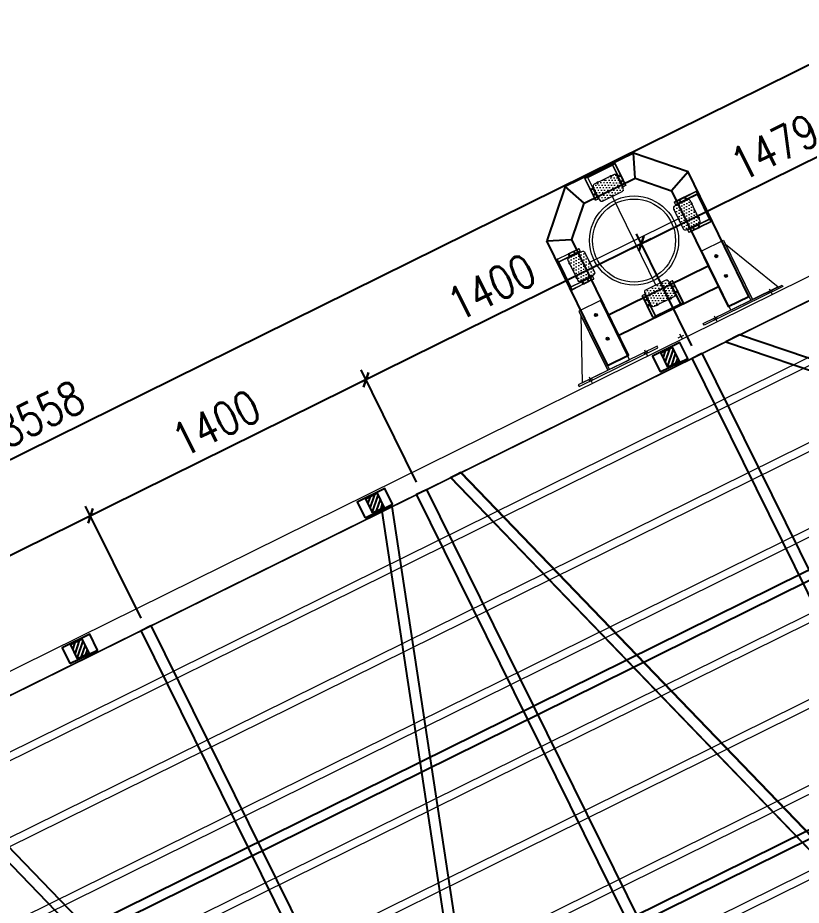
# Model space of a CAD drawing. Extents: x 8238 to 123366, y -35216 to 128109.
# Drawn here: x 31677 to 35247, y 95261 to 99304 of the extents above; entities that cross this region are included whole.
import ezdxf

# ---------------------------------------------------------------- set-up
doc = ezdxf.new("R2010")
doc.units = 0
doc.header["$LTSCALE"] = 1000
doc.header["$MEASUREMENT"] = 0
for name, pattern in [('CENTER', [2, 1.25, -0.25, 0.25, -0.25]), ('DASHED', [0.75, 0.5, -0.25]), ('HIDDEN', [0.375, 0.25, -0.125])]:
    doc.linetypes.add(name, pattern=pattern)
for name, color, linetype in [('主框型材', 4, 'Continuous'), ('卡槽', 242, 'Continuous'), ('标注', 9, 'Continuous'), ('栏杆基座', 214, 'Continuous'), ('栏杆柱', 6, 'Continuous'), ('铝横梁', 220, 'Continuous')]:
    doc.layers.add(name, color=color, linetype=linetype)
for name, color, linetype, lineweight in [('导框型材', 2, 'Continuous', 18), ('虚线', 8, 'Continuous', 0), ('轮子座', 7, 'Continuous', 9), ('铝主梁', 3, 'Continuous', 9), ('铝龙骨', 7, 'Continuous', 9)]:
    doc.layers.add(name, color=color, linetype=linetype, lineweight=lineweight)
doc.styles.add('HZTXT', font='txtw.shx', dxfattribs={"width": 0.8, "bigfont": 'hztxtw.shx'})
doc.dimstyles.new('DIM-50', dxfattribs={"dimscale": 50, "dimtxt": 3, "dimasz": 1, "dimexe": 1, "dimexo": 1, "dimgap": 1, "dimtad": 1, "dimdec": 1, "dimdsep": 46, "dimtxsty": 'HZTXT', "dimblk": 'OBLIQUE', "dimblk1": 'ARCHTICK', "dimblk2": 'OBLIQUE', "dimcen": 0, "dimdle": 1, "dimclrd": 9, "dimclre": 9, "dimclrt": 2, "dimadec": 1, "dimazin": 0, "dimtfac": 1, "dimtdec": 1, "dimtix": 1, "dimtmove": 2, "dimatfit": 3, "dimldrblk": 'OBLIQUE', "dimfxl": 15, "dimtolj": 1, "dimtzin": 0, "dimarcsym": 1})
pattern_1 = [(0, (1212.185, -561.11), (6.35, 12.7), [0, -12.7])]

# ---------------------------------------------------------------- blocks, each defined once
blk = doc.blocks.new('_Oblique')
at = {"color": 0, "linetype": 'ByBlock', "lineweight": -2}
blk.add_line((-0.5, -0.5), (0.5, 0.5), dxfattribs=at)
blk = doc.blocks.new('*D79')
at = {"layer": 'Defpoints', "color": 0, "transparency": 16777216}
for p in [(43373.8, 72318), (43373.8, 71748.1), (44773.8, 71748.1)]:
    blk.add_point(p, dxfattribs=at)
at = {"layer": '标注', "color": 9, "lineweight": -2, "transparency": 16777216}
for p, q in [((43373.8, 71798.1), (43373.8, 72368)), ((44773.8, 71798.1), (44773.8, 72368)), ((44823.8, 72318), (43323.8, 72318))]:
    blk.add_line(p, q, dxfattribs=at)
at = {"layer": '标注', "color": 9, "lineweight": -2, "transparency": 16777216, "xscale": 50, "yscale": 50, "zscale": 50, "rotation": 180}
blk.add_blockref('_Oblique', (43373.8, 72318), dxfattribs=at)
at = {"layer": '标注', "color": 9, "lineweight": -2, "transparency": 16777216, "xscale": 50, "yscale": 50, "zscale": 50}
blk.add_blockref('_Oblique', (44773.8, 72318), dxfattribs=at)
at = {"layer": '标注', "color": 2, "transparency": 16777216, "insert": (44073.8, 72443), "char_height": 150, "attachment_point": 5, "style": 'HZTXT'}
blk.add_mtext('\\A1;1400', dxfattribs=at)
blk = doc.blocks.new('_ArchTick')
at = {"color": 0, "linetype": 'ByBlock', "const_width": 0.4}
blk.add_lwpolyline([(-0.5, -0.5), (0.5, 0.5)], dxfattribs=at)
blk = doc.blocks.new('*D80')
at = {"layer": 'Defpoints', "color": 0, "transparency": 16777216}
for p in [(41973.8, 72318), (41973.8, 71748.1), (43373.8, 71748.1)]:
    blk.add_point(p, dxfattribs=at)
at = {"layer": '标注', "color": 9, "lineweight": -2, "transparency": 16777216}
for p, q in [((41973.8, 71798.1), (41973.8, 72368)), ((43373.8, 71798.1), (43373.8, 72368)), ((43423.8, 72318), (41923.8, 72318))]:
    blk.add_line(p, q, dxfattribs=at)
at = {"layer": '标注', "color": 9, "lineweight": -2, "transparency": 16777216, "xscale": 50, "yscale": 50, "zscale": 50, "rotation": 180}
blk.add_blockref('_Oblique', (41973.8, 72318), dxfattribs=at)
at = {"layer": '标注', "color": 9, "lineweight": -2, "transparency": 16777216, "xscale": 50, "yscale": 50, "zscale": 50}
blk.add_blockref('_Oblique', (43373.8, 72318), dxfattribs=at)
at = {"layer": '标注', "color": 2, "transparency": 16777216, "insert": (42673.8, 72443), "char_height": 150, "attachment_point": 5, "style": 'HZTXT'}
blk.add_mtext('\\A1;1400', dxfattribs=at)
blk = doc.blocks.new('*D81')
at = {"layer": 'Defpoints', "color": 0, "transparency": 16777216}
for p in [(40573.8, 72318), (40573.8, 71748.1), (41973.8, 71748.1)]:
    blk.add_point(p, dxfattribs=at)
at = {"layer": '标注', "color": 9, "lineweight": -2, "transparency": 16777216}
for p, q in [((40573.8, 71798.1), (40573.8, 72368)), ((41973.8, 71798.1), (41973.8, 72368)), ((42023.8, 72318), (40523.8, 72318))]:
    blk.add_line(p, q, dxfattribs=at)
at = {"layer": '标注', "color": 9, "lineweight": -2, "transparency": 16777216, "xscale": 50, "yscale": 50, "zscale": 50, "rotation": 180}
blk.add_blockref('_Oblique', (40573.8, 72318), dxfattribs=at)
at = {"layer": '标注', "color": 9, "lineweight": -2, "transparency": 16777216, "xscale": 50, "yscale": 50, "zscale": 50}
blk.add_blockref('_Oblique', (41973.8, 72318), dxfattribs=at)
at = {"layer": '标注', "color": 2, "transparency": 16777216, "insert": (41273.8, 72443), "char_height": 150, "attachment_point": 5, "style": 'HZTXT'}
blk.add_mtext('\\A1;1400', dxfattribs=at)
blk = doc.blocks.new('*D82')
at = {"layer": 'Defpoints', "color": 0, "transparency": 16777216}
for p in [(46252.8, 72318), (46252.8, 71846.1), (44773.8, 71748.1)]:
    blk.add_point(p, dxfattribs=at)
at = {"layer": '标注', "color": 9, "lineweight": -2, "transparency": 16777216}
for p, q in [((44773.8, 71798.1), (44773.8, 72368)), ((46252.8, 71896.1), (46252.8, 72368)), ((44723.8, 72318), (46302.8, 72318))]:
    blk.add_line(p, q, dxfattribs=at)
at = {"layer": '标注', "color": 9, "lineweight": -2, "transparency": 16777216, "xscale": 50, "yscale": 50, "zscale": 50, "rotation": 180}
blk.add_blockref('_Oblique', (44773.8, 72318), dxfattribs=at)
at = {"layer": '标注', "color": 9, "lineweight": -2, "transparency": 16777216, "xscale": 50, "yscale": 50, "zscale": 50}
blk.add_blockref('_Oblique', (46252.8, 72318), dxfattribs=at)
at = {"layer": '标注', "color": 2, "transparency": 16777216, "insert": (45513.3, 72443), "char_height": 150, "attachment_point": 5, "style": 'HZTXT'}
blk.add_mtext('\\A1;1479', dxfattribs=at)
blk = doc.blocks.new('*D83')
at = {"layer": 'Defpoints', "color": 0, "transparency": 16777216}
for p in [(40173.6, 68346.1), (46011.6, 68346.1), (46011.6, 67685.2)]:
    blk.add_point(p, dxfattribs=at)
at = {"layer": '标注', "color": 9, "lineweight": -2, "transparency": 16777216}
for p, q in [((40173.6, 68296.1), (40173.6, 67635.2)), ((46011.6, 68296.1), (46011.6, 67635.2)), ((40123.6, 67685.2), (46061.6, 67685.2))]:
    blk.add_line(p, q, dxfattribs=at)
at = {"layer": '标注', "color": 9, "lineweight": -2, "transparency": 16777216, "xscale": 50, "yscale": 50, "zscale": 50, "rotation": 180}
blk.add_blockref('_Oblique', (40173.6, 67685.2), dxfattribs=at)
at = {"layer": '标注', "color": 9, "lineweight": -2, "transparency": 16777216, "xscale": 50, "yscale": 50, "zscale": 50}
blk.add_blockref('_Oblique', (46011.6, 67685.2), dxfattribs=at)
at = {"layer": '标注', "color": 2, "transparency": 16777216, "insert": (43092.6, 67810.2), "char_height": 150, "attachment_point": 5, "style": 'HZTXT'}
blk.add_mtext('\\A1;5838', dxfattribs=at)
blk = doc.blocks.new('*D91')
at = {"layer": 'Defpoints', "color": 0, "transparency": 16777216}
for p in [(46252.7, 72710.7), (37694.7, 71846.1), (46252.7, 71846.1)]:
    blk.add_point(p, dxfattribs=at)
at = {"layer": '标注', "color": 9, "lineweight": -2, "transparency": 16777216}
for p, q in [((37694.7, 71896.1), (37694.7, 72760.7)), ((46252.7, 71896.1), (46252.7, 72760.7)), ((37644.7, 72710.7), (46302.7, 72710.7))]:
    blk.add_line(p, q, dxfattribs=at)
at = {"layer": '标注', "color": 9, "lineweight": -2, "transparency": 16777216, "xscale": 50, "yscale": 50, "zscale": 50, "rotation": 180}
blk.add_blockref('_Oblique', (37694.7, 72710.7), dxfattribs=at)
at = {"layer": '标注', "color": 9, "lineweight": -2, "transparency": 16777216, "xscale": 50, "yscale": 50, "zscale": 50}
blk.add_blockref('_Oblique', (46252.7, 72710.7), dxfattribs=at)
at = {"layer": '标注', "color": 2, "transparency": 16777216, "insert": (41973.7, 72835.7), "char_height": 150, "attachment_point": 5, "style": 'HZTXT'}
blk.add_mtext('\\A1;8558', dxfattribs=at)
blk = doc.blocks.new('*U906')
h = blk.add_hatch()
h.set_pattern_fill('DOTS', color=256, scale=8)
h.set_pattern_definition(pattern_1)
h.paths.add_polyline_path([(64, 50, 0.4142135624), (54, 60), (-11, 60, 0.4142135624), (-21, 50), (-21, -50, 0.4142135624), (-11, -60), (54, -60, 0.4142135624), (64, -50)])
at = {"layer": '导框型材', "color": 0, "linetype": 'Continuous'}
for p, q in [((-64, 63.508929), (-64, 75.5)), ((-64, 75.5), (-63.389317, 75.5)), ((-64, -63.50893), (-64, 63.508929)), ((-7.891644, 75.5), (-63.389317, 75.5)), ((-63.389317, 75.5), (-63.389317, 64.5)), ((-63.389317, 64.5), (-7.891644, 64.5)), ((-62, 77.5), (-6.502327, 77.5)), ((-62, 62.5), (-62, -62.5)), ((-6.502327, 62.5), (-62, 62.5)), ((-2.965328, 75.5), (-7.891644, 75.5)), ((-7.891644, 75.5), (-7.891644, 64.5)), ((-7.891644, 64.5), (-2.965328, 64.5)), ((-6.502327, 77.5), (-1.08338, 77.5)), ((-1.08338, 62.5), (-6.502327, 62.5)), ((47.5, 75.5), (-2.965328, 75.5)), ((-2.965328, 64.5), (-2.965328, 75.5)), ((47.5, 64.5), (-2.965328, 64.5)), ((-1.08338, 77.5), (45.5, 77.5)), ((45.5, 62.5), (-1.08338, 62.5)), ((31, 62.498484), (31, 60)), ((47.5, 64.5), (47.5, 75.5)), ((-64, -63.78066), (-64, -63.500287)), ((-64, -75.5), (-64, -63.78066)), ((-64, -75.5), (-63.389317, -75.5)), ((-63.389317, -64.5), (-63.389317, -75.5)), ((-7.891644, -64.5), (-63.389317, -64.5)), ((-63.389317, -75.5), (-7.891644, -75.5)), ((-62, -62.5), (-6.502327, -62.5)), ((-6.502327, -77.5), (-62, -77.5)), ((-2.965328, -64.5), (-7.891644, -64.5)), ((-7.891644, -75.5), (-7.891644, -64.5)), ((-7.891644, -75.5), (-2.965328, -75.5)), ((-6.502327, -62.5), (-1.08338, -62.5)), ((-1.08338, -77.5), (-6.502327, -77.5)), ((47.5, -64.5), (-2.965328, -64.5)), ((-2.965328, -64.5), (-2.965328, -75.5)), ((47.5, -75.5), (-2.965328, -75.5)), ((-1.08338, -62.5), (45.5, -62.5)), ((45.5, -77.5), (-1.08338, -77.5)), ((31, -60), (31, -62.498484)), ((47.5, -75.5), (47.5, -64.5))]:
    blk.add_line(p, q, dxfattribs=at)
at = {"layer": '导框型材', "color": 1, "linetype": 'CENTER', "ltscale": 0.1}
for p, q in [((18.75, 70), (24.25, 70)), ((21.5, 67.25), (21.5, 72.75)), ((18.75, -70), (24.25, -70)), ((21.5, -72.75), (21.5, -67.25))]:
    blk.add_line(p, q, dxfattribs=at)
at = {"layer": '导框型材', "color": 1, "linetype": 'CENTER', "ltscale": 0.28}
for p, q in [((-18.5, 35), (-14.5, 35)), ((-16.5, 37), (-16.5, 33)), ((-18.5, -35), (-14.5, -35)), ((-16.5, -37), (-16.5, -33))]:
    blk.add_line(p, q, dxfattribs=at)
at = {"layer": '导框型材', "color": 1, "linetype": 'CENTER', "ltscale": 0.404352}
for p, q in [((-18.5, 0), (-14.5, 0)), ((-16.5, -2), (-16.5, 2))]:
    blk.add_line(p, q, dxfattribs=at)
at = {"layer": '导框型材', "color": 0}
blk.add_lwpolyline([(-11, 60), (54, 60, -0.4142135624), (64, 50), (64, -50, -0.4142135624), (54, -60), (-11, -60, -0.4142135624), (-21, -50), (-21, 50, -0.4142135624)], format="xyb", close=True, dxfattribs=at)
for centre in [(21.5, 70), (21.5, -70)]:
    blk.add_circle(centre, 2.5, dxfattribs=at)
at = {"layer": '导框型材', "color": 0, "linetype": 'Continuous', "extrusion": (0, 0, -1)}
for centre, start, end in [((62, 75.5), 0, 90), ((62, 64.5), 270, 0), ((62, -64.5), 0, 90), ((62, -75.5), 270, 0)]:
    blk.add_arc(centre, 2, start, end, dxfattribs=at)
at = {"layer": '导框型材', "color": 0, "linetype": 'Continuous'}
for centre, radius, start, end in [((45.5, 75.5), 2, 0, 90), ((45.5, 64.5), 2, 270, 0), ((-16.5, -35), 7, 130.005200884, 229.994799116), ((45.5, -64.5), 2, 0, 90), ((45.5, -75.5), 2, 270, 0)]:
    blk.add_arc(centre, radius, start, end, dxfattribs=at)
at = {"layer": '导框型材', "color": 0, "linetype": 'Continuous', "extrusion": (1.22461e-16, 0, -1)}
blk.add_arc((16.5, 35), 7, 310.005200884, 49.994799116, dxfattribs=at)
at = {"layer": '导框型材', "color": 0, "linetype": 'Continuous'}
for centre, major_axis, ratio, start_param, end_param in [((-62, 75.5), (0, 2), 0.694658, 0, 1.5707963268), ((-6.502327, 75.5), (0, -2), 0.694658, 3.1415926536, 4.7123889804), ((-6.502327, 64.5), (0, 2), 0.694658, 1.5707963268, 3.1415926536), ((-1.08338, 75.5), (0, -2), 0.940974, 3.1415926536, 4.7123889804), ((-1.08338, 64.5), (0, 2), 0.940974, 1.5707963268, 3.1415926536), ((-62, -75.5), (0, 2), 0.694658, 1.5707963268, 3.1415926536), ((-6.502327, -64.5), (0, 2), 0.694658, 0, 1.5707963268), ((-6.502327, -75.5), (0, 2), 0.694658, 1.5707963268, 3.1415926536), ((-1.08338, -64.5), (0, 2), 0.940974, 0, 1.5707963268), ((-1.08338, -75.5), (0, 2), 0.940974, 1.5707963268, 3.1415926536)]:
    blk.add_ellipse(centre, major_axis=major_axis, ratio=ratio, start_param=start_param, end_param=end_param, dxfattribs=at)
at = {"layer": '导框型材', "color": 0, "linetype": 'Continuous', "extrusion": (0, 0, -1)}
for centre, start_param, end_param in [((-62, 64.5), 0, 1.5707963268), ((-62, -64.5), 1.5707963268, 3.1415926536)]:
    blk.add_ellipse(centre, major_axis=(0, -2), ratio=0.694658, start_param=start_param, end_param=end_param, dxfattribs=at)
blk = doc.blocks.new('*U902')
at = {"layer": '轮子座', "color": 0, "linetype": 'ByBlock', "lineweight": -2, "transparency": 16777216}
blk.add_blockref('*U906', (0, 0), dxfattribs=at)
blk = doc.blocks.new('*U903')
h = blk.add_hatch()
h.set_pattern_fill('DOTS', color=256, scale=8)
h.set_pattern_definition(pattern_1)
h.paths.add_polyline_path([(64, 50, 0.4142135624), (54, 60), (-11, 60, 0.4142135624), (-21, 50), (-21, -50, 0.4142135624), (-11, -60), (54, -60, 0.4142135624), (64, -50)])
at = {"layer": '导框型材', "color": 0, "linetype": 'Continuous'}
for p, q in [((-64, 63.508929), (-64, 75.5)), ((-64, 75.5), (-63.389317, 75.5)), ((-64, -63.50893), (-64, 63.508929)), ((-7.891644, 75.5), (-63.389317, 75.5)), ((-63.389317, 75.5), (-63.389317, 64.5)), ((-63.389317, 64.5), (-7.891644, 64.5)), ((-62, 77.5), (-6.502327, 77.5)), ((-62, 62.5), (-62, -62.5)), ((-6.502327, 62.5), (-62, 62.5)), ((-2.965328, 75.5), (-7.891644, 75.5)), ((-7.891644, 75.5), (-7.891644, 64.5)), ((-7.891644, 64.5), (-2.965328, 64.5)), ((-6.502327, 77.5), (-1.08338, 77.5)), ((-1.08338, 62.5), (-6.502327, 62.5)), ((47.5, 75.5), (-2.965328, 75.5)), ((-2.965328, 64.5), (-2.965328, 75.5)), ((47.5, 64.5), (-2.965328, 64.5)), ((-1.08338, 77.5), (45.5, 77.5)), ((45.5, 62.5), (-1.08338, 62.5)), ((31, 62.498484), (31, 60)), ((47.5, 64.5), (47.5, 75.5)), ((-64, -63.78066), (-64, -63.500287)), ((-64, -75.5), (-64, -63.78066)), ((-64, -75.5), (-63.389317, -75.5)), ((-63.389317, -64.5), (-63.389317, -75.5)), ((-7.891644, -64.5), (-63.389317, -64.5)), ((-63.389317, -75.5), (-7.891644, -75.5)), ((-62, -62.5), (-6.502327, -62.5)), ((-6.502327, -77.5), (-62, -77.5)), ((-2.965328, -64.5), (-7.891644, -64.5)), ((-7.891644, -75.5), (-7.891644, -64.5)), ((-7.891644, -75.5), (-2.965328, -75.5)), ((-6.502327, -62.5), (-1.08338, -62.5)), ((-1.08338, -77.5), (-6.502327, -77.5)), ((47.5, -64.5), (-2.965328, -64.5)), ((-2.965328, -64.5), (-2.965328, -75.5)), ((47.5, -75.5), (-2.965328, -75.5)), ((-1.08338, -62.5), (45.5, -62.5)), ((45.5, -77.5), (-1.08338, -77.5)), ((31, -60), (31, -62.498484)), ((47.5, -75.5), (47.5, -64.5))]:
    blk.add_line(p, q, dxfattribs=at)
at = {"layer": '导框型材', "color": 1, "linetype": 'CENTER', "ltscale": 0.1}
for p, q in [((18.75, 70), (24.25, 70)), ((21.5, 67.25), (21.5, 72.75)), ((18.75, -70), (24.25, -70)), ((21.5, -72.75), (21.5, -67.25))]:
    blk.add_line(p, q, dxfattribs=at)
at = {"layer": '导框型材', "color": 1, "linetype": 'CENTER', "ltscale": 0.28}
for p, q in [((-18.5, 35), (-14.5, 35)), ((-16.5, 37), (-16.5, 33)), ((-18.5, -35), (-14.5, -35)), ((-16.5, -37), (-16.5, -33))]:
    blk.add_line(p, q, dxfattribs=at)
at = {"layer": '导框型材', "color": 1, "linetype": 'CENTER', "ltscale": 0.404352}
for p, q in [((-18.5, 0), (-14.5, 0)), ((-16.5, -2), (-16.5, 2))]:
    blk.add_line(p, q, dxfattribs=at)
at = {"layer": '导框型材', "color": 0}
blk.add_lwpolyline([(-11, 60), (54, 60, -0.4142135624), (64, 50), (64, -50, -0.4142135624), (54, -60), (-11, -60, -0.4142135624), (-21, -50), (-21, 50, -0.4142135624)], format="xyb", close=True, dxfattribs=at)
for centre in [(21.5, 70), (21.5, -70)]:
    blk.add_circle(centre, 2.5, dxfattribs=at)
at = {"layer": '导框型材', "color": 0, "linetype": 'Continuous', "extrusion": (0, 0, -1)}
for centre, start, end in [((62, 75.5), 0, 90), ((62, 64.5), 270, 0), ((62, -64.5), 0, 90), ((62, -75.5), 270, 0)]:
    blk.add_arc(centre, 2, start, end, dxfattribs=at)
at = {"layer": '导框型材', "color": 0, "linetype": 'Continuous'}
for centre, radius, start, end in [((45.5, 75.5), 2, 0, 90), ((45.5, 64.5), 2, 270, 0), ((-16.5, -35), 7, 130.005200884, 229.994799116), ((45.5, -64.5), 2, 0, 90), ((45.5, -75.5), 2, 270, 0)]:
    blk.add_arc(centre, radius, start, end, dxfattribs=at)
at = {"layer": '导框型材', "color": 0, "linetype": 'Continuous', "extrusion": (1.22461e-16, 0, -1)}
blk.add_arc((16.5, 35), 7, 310.005200884, 49.994799116, dxfattribs=at)
at = {"layer": '导框型材', "color": 0, "linetype": 'Continuous'}
for centre, major_axis, ratio, start_param, end_param in [((-62, 75.5), (0, 2), 0.694658, 0, 1.5707963268), ((-6.502327, 75.5), (0, -2), 0.694658, 3.1415926536, 4.7123889804), ((-6.502327, 64.5), (0, 2), 0.694658, 1.5707963268, 3.1415926536), ((-1.08338, 75.5), (0, -2), 0.940974, 3.1415926536, 4.7123889804), ((-1.08338, 64.5), (0, 2), 0.940974, 1.5707963268, 3.1415926536), ((-62, -75.5), (0, 2), 0.694658, 1.5707963268, 3.1415926536), ((-6.502327, -64.5), (0, 2), 0.694658, 0, 1.5707963268), ((-6.502327, -75.5), (0, 2), 0.694658, 1.5707963268, 3.1415926536), ((-1.08338, -64.5), (0, 2), 0.940974, 0, 1.5707963268), ((-1.08338, -75.5), (0, 2), 0.940974, 1.5707963268, 3.1415926536)]:
    blk.add_ellipse(centre, major_axis=major_axis, ratio=ratio, start_param=start_param, end_param=end_param, dxfattribs=at)
at = {"layer": '导框型材', "color": 0, "linetype": 'Continuous', "extrusion": (0, 0, -1)}
for centre, start_param, end_param in [((-62, 64.5), 0, 1.5707963268), ((-62, -64.5), 1.5707963268, 3.1415926536)]:
    blk.add_ellipse(centre, major_axis=(0, -2), ratio=0.694658, start_param=start_param, end_param=end_param, dxfattribs=at)
blk = doc.blocks.new('*U904')
at = {"layer": '轮子座', "color": 0, "linetype": 'ByBlock', "lineweight": -2, "transparency": 16777216}
blk.add_blockref('*U903', (0, 0), dxfattribs=at)
blk = doc.blocks.new('*U905')
h = blk.add_hatch()
h.set_pattern_fill('DOTS', color=256, scale=8)
h.set_pattern_definition(pattern_1)
h.paths.add_polyline_path([(64, 50, 0.4142135624), (54, 60), (-11, 60, 0.4142135624), (-21, 50), (-21, -50, 0.4142135624), (-11, -60), (54, -60, 0.4142135624), (64, -50)])
at = {"layer": '导框型材', "color": 0, "linetype": 'Continuous'}
for p, q in [((-64, 63.508929), (-64, 75.5)), ((-64, 75.5), (-63.389317, 75.5)), ((-64, -63.50893), (-64, 63.508929)), ((-7.891644, 75.5), (-63.389317, 75.5)), ((-63.389317, 75.5), (-63.389317, 64.5)), ((-63.389317, 64.5), (-7.891644, 64.5)), ((-62, 77.5), (-6.502327, 77.5)), ((-62, 62.5), (-62, -62.5)), ((-6.502327, 62.5), (-62, 62.5)), ((-2.965328, 75.5), (-7.891644, 75.5)), ((-7.891644, 75.5), (-7.891644, 64.5)), ((-7.891644, 64.5), (-2.965328, 64.5)), ((-6.502327, 77.5), (-1.08338, 77.5)), ((-1.08338, 62.5), (-6.502327, 62.5)), ((47.5, 75.5), (-2.965328, 75.5)), ((-2.965328, 64.5), (-2.965328, 75.5)), ((47.5, 64.5), (-2.965328, 64.5)), ((-1.08338, 77.5), (45.5, 77.5)), ((45.5, 62.5), (-1.08338, 62.5)), ((31, 62.498484), (31, 60)), ((47.5, 64.5), (47.5, 75.5)), ((-64, -63.78066), (-64, -63.500287)), ((-64, -75.5), (-64, -63.78066)), ((-64, -75.5), (-63.389317, -75.5)), ((-63.389317, -64.5), (-63.389317, -75.5)), ((-7.891644, -64.5), (-63.389317, -64.5)), ((-63.389317, -75.5), (-7.891644, -75.5)), ((-62, -62.5), (-6.502327, -62.5)), ((-6.502327, -77.5), (-62, -77.5)), ((-2.965328, -64.5), (-7.891644, -64.5)), ((-7.891644, -75.5), (-7.891644, -64.5)), ((-7.891644, -75.5), (-2.965328, -75.5)), ((-6.502327, -62.5), (-1.08338, -62.5)), ((-1.08338, -77.5), (-6.502327, -77.5)), ((47.5, -64.5), (-2.965328, -64.5)), ((-2.965328, -64.5), (-2.965328, -75.5)), ((47.5, -75.5), (-2.965328, -75.5)), ((-1.08338, -62.5), (45.5, -62.5)), ((45.5, -77.5), (-1.08338, -77.5)), ((31, -60), (31, -62.498484)), ((47.5, -75.5), (47.5, -64.5))]:
    blk.add_line(p, q, dxfattribs=at)
at = {"layer": '导框型材', "color": 1, "linetype": 'CENTER', "ltscale": 0.1}
for p, q in [((18.75, 70), (24.25, 70)), ((21.5, 67.25), (21.5, 72.75)), ((18.75, -70), (24.25, -70)), ((21.5, -72.75), (21.5, -67.25))]:
    blk.add_line(p, q, dxfattribs=at)
at = {"layer": '导框型材', "color": 1, "linetype": 'CENTER', "ltscale": 0.28}
for p, q in [((-18.5, 35), (-14.5, 35)), ((-16.5, 37), (-16.5, 33)), ((-18.5, -35), (-14.5, -35)), ((-16.5, -37), (-16.5, -33))]:
    blk.add_line(p, q, dxfattribs=at)
at = {"layer": '导框型材', "color": 1, "linetype": 'CENTER', "ltscale": 0.404352}
for p, q in [((-18.5, 0), (-14.5, 0)), ((-16.5, -2), (-16.5, 2))]:
    blk.add_line(p, q, dxfattribs=at)
at = {"layer": '导框型材', "color": 0}
blk.add_lwpolyline([(-11, 60), (54, 60, -0.4142135624), (64, 50), (64, -50, -0.4142135624), (54, -60), (-11, -60, -0.4142135624), (-21, -50), (-21, 50, -0.4142135624)], format="xyb", close=True, dxfattribs=at)
for centre in [(21.5, 70), (21.5, -70)]:
    blk.add_circle(centre, 2.5, dxfattribs=at)
at = {"layer": '导框型材', "color": 0, "linetype": 'Continuous', "extrusion": (0, 0, -1)}
for centre, start, end in [((62, 75.5), 0, 90), ((62, 64.5), 270, 0), ((62, -64.5), 0, 90), ((62, -75.5), 270, 0)]:
    blk.add_arc(centre, 2, start, end, dxfattribs=at)
at = {"layer": '导框型材', "color": 0, "linetype": 'Continuous'}
for centre, radius, start, end in [((45.5, 75.5), 2, 0, 90), ((45.5, 64.5), 2, 270, 0), ((-16.5, -35), 7, 130.005200884, 229.994799116), ((45.5, -64.5), 2, 0, 90), ((45.5, -75.5), 2, 270, 0)]:
    blk.add_arc(centre, radius, start, end, dxfattribs=at)
at = {"layer": '导框型材', "color": 0, "linetype": 'Continuous', "extrusion": (1.22461e-16, 0, -1)}
blk.add_arc((16.5, 35), 7, 310.005200884, 49.994799116, dxfattribs=at)
at = {"layer": '导框型材', "color": 0, "linetype": 'Continuous'}
for centre, major_axis, ratio, start_param, end_param in [((-62, 75.5), (0, 2), 0.694658, 0, 1.5707963268), ((-6.502327, 75.5), (0, -2), 0.694658, 3.1415926536, 4.7123889804), ((-6.502327, 64.5), (0, 2), 0.694658, 1.5707963268, 3.1415926536), ((-1.08338, 75.5), (0, -2), 0.940974, 3.1415926536, 4.7123889804), ((-1.08338, 64.5), (0, 2), 0.940974, 1.5707963268, 3.1415926536), ((-62, -75.5), (0, 2), 0.694658, 1.5707963268, 3.1415926536), ((-6.502327, -64.5), (0, 2), 0.694658, 0, 1.5707963268), ((-6.502327, -75.5), (0, 2), 0.694658, 1.5707963268, 3.1415926536), ((-1.08338, -64.5), (0, 2), 0.940974, 0, 1.5707963268), ((-1.08338, -75.5), (0, 2), 0.940974, 1.5707963268, 3.1415926536)]:
    blk.add_ellipse(centre, major_axis=major_axis, ratio=ratio, start_param=start_param, end_param=end_param, dxfattribs=at)
at = {"layer": '导框型材', "color": 0, "linetype": 'Continuous', "extrusion": (0, 0, -1)}
for centre, start_param, end_param in [((-62, 64.5), 0, 1.5707963268), ((-62, -64.5), 1.5707963268, 3.1415926536)]:
    blk.add_ellipse(centre, major_axis=(0, -2), ratio=0.694658, start_param=start_param, end_param=end_param, dxfattribs=at)
blk = doc.blocks.new('*U908')
at = {"layer": '轮子座', "color": 0, "linetype": 'ByBlock', "lineweight": -2, "transparency": 16777216}
blk.add_blockref('*U905', (0, 0), dxfattribs=at)
blk = doc.blocks.new('*U909')
h = blk.add_hatch()
h.set_pattern_fill('DOTS', color=256, scale=8)
h.set_pattern_definition(pattern_1)
h.paths.add_polyline_path([(64, 50, 0.4142135624), (54, 60), (-11, 60, 0.4142135624), (-21, 50), (-21, -50, 0.4142135624), (-11, -60), (54, -60, 0.4142135624), (64, -50)])
at = {"layer": '导框型材', "color": 0, "linetype": 'Continuous'}
for p, q in [((-64, 63.508929), (-64, 75.5)), ((-64, 75.5), (-63.389317, 75.5)), ((-64, -63.50893), (-64, 63.508929)), ((-7.891644, 75.5), (-63.389317, 75.5)), ((-63.389317, 75.5), (-63.389317, 64.5)), ((-63.389317, 64.5), (-7.891644, 64.5)), ((-62, 77.5), (-6.502327, 77.5)), ((-62, 62.5), (-62, -62.5)), ((-6.502327, 62.5), (-62, 62.5)), ((-2.965328, 75.5), (-7.891644, 75.5)), ((-7.891644, 75.5), (-7.891644, 64.5)), ((-7.891644, 64.5), (-2.965328, 64.5)), ((-6.502327, 77.5), (-1.08338, 77.5)), ((-1.08338, 62.5), (-6.502327, 62.5)), ((47.5, 75.5), (-2.965328, 75.5)), ((-2.965328, 64.5), (-2.965328, 75.5)), ((47.5, 64.5), (-2.965328, 64.5)), ((-1.08338, 77.5), (45.5, 77.5)), ((45.5, 62.5), (-1.08338, 62.5)), ((31, 62.498484), (31, 60)), ((47.5, 64.5), (47.5, 75.5)), ((-64, -63.78066), (-64, -63.500287)), ((-64, -75.5), (-64, -63.78066)), ((-64, -75.5), (-63.389317, -75.5)), ((-63.389317, -64.5), (-63.389317, -75.5)), ((-7.891644, -64.5), (-63.389317, -64.5)), ((-63.389317, -75.5), (-7.891644, -75.5)), ((-62, -62.5), (-6.502327, -62.5)), ((-6.502327, -77.5), (-62, -77.5)), ((-2.965328, -64.5), (-7.891644, -64.5)), ((-7.891644, -75.5), (-7.891644, -64.5)), ((-7.891644, -75.5), (-2.965328, -75.5)), ((-6.502327, -62.5), (-1.08338, -62.5)), ((-1.08338, -77.5), (-6.502327, -77.5)), ((47.5, -64.5), (-2.965328, -64.5)), ((-2.965328, -64.5), (-2.965328, -75.5)), ((47.5, -75.5), (-2.965328, -75.5)), ((-1.08338, -62.5), (45.5, -62.5)), ((45.5, -77.5), (-1.08338, -77.5)), ((31, -60), (31, -62.498484)), ((47.5, -75.5), (47.5, -64.5))]:
    blk.add_line(p, q, dxfattribs=at)
at = {"layer": '导框型材', "color": 1, "linetype": 'CENTER', "ltscale": 0.1}
for p, q in [((18.75, 70), (24.25, 70)), ((21.5, 67.25), (21.5, 72.75)), ((18.75, -70), (24.25, -70)), ((21.5, -72.75), (21.5, -67.25))]:
    blk.add_line(p, q, dxfattribs=at)
at = {"layer": '导框型材', "color": 1, "linetype": 'CENTER', "ltscale": 0.28}
for p, q in [((-18.5, 35), (-14.5, 35)), ((-16.5, 37), (-16.5, 33)), ((-18.5, -35), (-14.5, -35)), ((-16.5, -37), (-16.5, -33))]:
    blk.add_line(p, q, dxfattribs=at)
at = {"layer": '导框型材', "color": 1, "linetype": 'CENTER', "ltscale": 0.404352}
for p, q in [((-18.5, 0), (-14.5, 0)), ((-16.5, -2), (-16.5, 2))]:
    blk.add_line(p, q, dxfattribs=at)
at = {"layer": '导框型材', "color": 0}
blk.add_lwpolyline([(-11, 60), (54, 60, -0.4142135624), (64, 50), (64, -50, -0.4142135624), (54, -60), (-11, -60, -0.4142135624), (-21, -50), (-21, 50, -0.4142135624)], format="xyb", close=True, dxfattribs=at)
for centre in [(21.5, 70), (21.5, -70)]:
    blk.add_circle(centre, 2.5, dxfattribs=at)
at = {"layer": '导框型材', "color": 0, "linetype": 'Continuous', "extrusion": (0, 0, -1)}
for centre, start, end in [((62, 75.5), 0, 90), ((62, 64.5), 270, 0), ((62, -64.5), 0, 90), ((62, -75.5), 270, 0)]:
    blk.add_arc(centre, 2, start, end, dxfattribs=at)
at = {"layer": '导框型材', "color": 0, "linetype": 'Continuous'}
for centre, radius, start, end in [((45.5, 75.5), 2, 0, 90), ((45.5, 64.5), 2, 270, 0), ((-16.5, -35), 7, 130.005200884, 229.994799116), ((45.5, -64.5), 2, 0, 90), ((45.5, -75.5), 2, 270, 0)]:
    blk.add_arc(centre, radius, start, end, dxfattribs=at)
at = {"layer": '导框型材', "color": 0, "linetype": 'Continuous', "extrusion": (1.22461e-16, 0, -1)}
blk.add_arc((16.5, 35), 7, 310.005200884, 49.994799116, dxfattribs=at)
at = {"layer": '导框型材', "color": 0, "linetype": 'Continuous'}
for centre, major_axis, ratio, start_param, end_param in [((-62, 75.5), (0, 2), 0.694658, 0, 1.5707963268), ((-6.502327, 75.5), (0, -2), 0.694658, 3.1415926536, 4.7123889804), ((-6.502327, 64.5), (0, 2), 0.694658, 1.5707963268, 3.1415926536), ((-1.08338, 75.5), (0, -2), 0.940974, 3.1415926536, 4.7123889804), ((-1.08338, 64.5), (0, 2), 0.940974, 1.5707963268, 3.1415926536), ((-62, -75.5), (0, 2), 0.694658, 1.5707963268, 3.1415926536), ((-6.502327, -64.5), (0, 2), 0.694658, 0, 1.5707963268), ((-6.502327, -75.5), (0, 2), 0.694658, 1.5707963268, 3.1415926536), ((-1.08338, -64.5), (0, 2), 0.940974, 0, 1.5707963268), ((-1.08338, -75.5), (0, 2), 0.940974, 1.5707963268, 3.1415926536)]:
    blk.add_ellipse(centre, major_axis=major_axis, ratio=ratio, start_param=start_param, end_param=end_param, dxfattribs=at)
at = {"layer": '导框型材', "color": 0, "linetype": 'Continuous', "extrusion": (0, 0, -1)}
for centre, start_param, end_param in [((-62, 64.5), 0, 1.5707963268), ((-62, -64.5), 1.5707963268, 3.1415926536)]:
    blk.add_ellipse(centre, major_axis=(0, -2), ratio=0.694658, start_param=start_param, end_param=end_param, dxfattribs=at)
blk = doc.blocks.new('*U907')
at = {"layer": '轮子座', "color": 0, "linetype": 'ByBlock', "lineweight": -2, "transparency": 16777216}
blk.add_blockref('*U909', (0, 0), dxfattribs=at)
blk = doc.blocks.new('外抱桩器')
for radius in [203, 189]:
    blk.add_circle((0, 486.5), radius)
at = {"layer": '主框型材'}
for points in [[(-358.5, 660.4), (-358.5, 27.9), (-252.5, 27.9), (-252.5, 615.9), (-129.4, 739), (129.4, 739), (252.5, 615.9), (252.5, 27.9), (358.5, 27.9), (358.5, 659.8), (173.3, 845), (-173.3, 845), (-358.5, 659.8)], [(-129.4, 739), (-173.3, 845)], [(129.4, 739), (173.3, 845)], [(-358.5, 659.8), (-252.5, 615.9)], [(358.5, 659.8), (252.5, 615.9)]]:
    blk.add_lwpolyline(points, dxfattribs=at)
blk.add_lwpolyline([(-252.5, 128), (-252.5, 234), (252.5, 234), (252.5, 128)], close=True, dxfattribs=at)
at = {"layer": '导框型材', "color": 1, "linetype": 'CENTER', "ltscale": 5}
for p, q in [((0, 256.1), (0, 717)), ((229.5, 486.5), (-229.5, 486.5))]:
    blk.add_line(p, q, dxfattribs=at)
at = {"layer": '导框型材', "color": 2, "linetype": 'HIDDEN', "ltscale": 100}
for p, q in [((-359, 8), (-359, 308)), ((359, 8), (359, 308))]:
    blk.add_line(p, q, dxfattribs=at)
at = {"layer": '导框型材', "color": 1, "linetype": 'CENTER', "ltscale": 0.28}
for p, q in [((-312.7, 258), (-297.3, 258)), ((-305, 250.3), (-305, 265.7)), ((312.7, 258), (297.3, 258)), ((305, 250.3), (305, 265.7)), ((305, 150.3), (305, 165.7)), ((-312.7, 138), (-297.3, 138)), ((-305, 130.3), (-305, 145.7)), ((312.7, 158), (297.3, 158))]:
    blk.add_line(p, q, dxfattribs=at)
at = {"layer": '导框型材', "color": 2, "linetype": 'DASHED', "ltscale": 2}
for p, q in [((-517, 0), (-117, 0)), ((517, 0), (117, 0))]:
    blk.add_line(p, q, dxfattribs=at)
at = {"layer": '导框型材', "color": 1, "linetype": 'CENTER', "ltscale": 0.36}
for p, q in [((-464, 8), (-464, 0)), ((-457, 18.1), (-457, -9.9)), ((-450, 8), (-450, 0)), ((-184, 8), (-184, 0)), ((-177, 18.1), (-177, -9.9)), ((-170, 8), (-170, 0)), ((-14, 0), (14, 0)), ((0, 14), (0, -14)), ((170, 8), (170, 0)), ((177, 18.1), (177, -9.9)), ((184, 8), (184, 0)), ((450, 8), (450, 0)), ((457, 18.1), (457, -9.9)), ((464, 8), (464, 0))]:
    blk.add_line(p, q, dxfattribs=at)
at = {"layer": '导框型材', "color": 2}
for points in [[(-497, 8), (-367, 8), (-367, 288), (-497, 8)], [(497, 8), (367, 8), (367, 288), (497, 8)]]:
    blk.add_lwpolyline(points, dxfattribs=at)
for points in [[(-257, 8), (-257, 308), (-367, 308), (-367, 8)], [(257, 8), (257, 308), (367, 308), (367, 8)], [(-517, 0), (-117, 0), (-117, 8), (-517, 8)], [(517, 0), (117, 0), (117, 8), (517, 8)]]:
    blk.add_lwpolyline(points, close=True, dxfattribs=at)
for centre in [(-305, 258), (305, 258), (305, 158), (-305, 138)]:
    blk.add_circle(centre, 7, dxfattribs=at)
at = {"layer": '轮子座', "color": 7, "xscale": -1, "rotation": 90}
blk.add_blockref('*U908', (0, 775.5), dxfattribs=at)
at = {"layer": '轮子座', "color": 7}
blk.add_blockref('*U902', (-289, 486.5), dxfattribs=at)
at = {"layer": '轮子座', "color": 7, "xscale": -1}
blk.add_blockref('*U904', (289, 486.5), dxfattribs=at)
at = {"layer": '轮子座', "color": 7, "rotation": 90}
blk.add_blockref('*U907', (0, 197.5), dxfattribs=at)
blk = doc.blocks.new('M2')
at = {"layer": '栏杆柱'}
h = blk.add_hatch(dxfattribs=at)
h.set_pattern_fill('ANSI31', color=0, scale=10)
h.set_pattern_definition([(45, (-4500, 0), (-11.2253202, 11.2253202), [])])
h.paths.add_polyline_path([(41631.55, 71761.06), (41691.55, 71761.06), (41691.55, 71831.06), (41631.55, 71831.06)])
h = blk.add_hatch(dxfattribs=at)
h.set_pattern_fill('ANSI31', color=0, scale=10)
h.set_pattern_definition([(45, (-3000, 0), (-11.2253202, 11.2253202), [])])
h.paths.add_polyline_path([(43131.55, 71761.06), (43191.55, 71761.06), (43191.55, 71831.06), (43131.55, 71831.06)])
h = blk.add_hatch(dxfattribs=at)
h.set_pattern_fill('ANSI31', color=0, scale=10)
h.set_pattern_definition([(45, (-1500, 0), (-11.2253202, 11.2253202), [])])
h.paths.add_polyline_path([(44631.55, 71761.06), (44691.55, 71761.06), (44691.55, 71831.06), (44631.55, 71831.06)])
at = {"layer": '卡槽', "color": 22, "ltscale": 5000}
blk.add_lwpolyline([(38604.19, 70645.86), (38604.19, 70603.86), (46122.25, 70603.86), (46122.25, 70645.86)], close=True, dxfattribs=at)
at = {"layer": '卡槽', "color": 22, "ltscale": 5000, "elevation": 0}
blk.add_lwpolyline([(39361.76, 69546.08), (39361.76, 69586.08), (46051.13, 69586.08), (46051.13, 69546.08)], close=True, dxfattribs=at)
at = {"layer": '栏杆基座'}
for points in [[(41591.55, 71756.06), (41731.55, 71756.06), (41731.55, 71836.06), (41591.55, 71836.06)], [(43091.55, 71756.06), (43231.55, 71756.06), (43231.55, 71836.06), (43091.55, 71836.06)], [(44591.55, 71756.06), (44731.55, 71756.06), (44731.55, 71836.06), (44591.55, 71836.06)]]:
    blk.add_lwpolyline(points, close=True, dxfattribs=at)
at = {"layer": '栏杆柱'}
for points in [[(41631.55, 71761.06), (41691.55, 71761.06), (41691.55, 71831.06), (41631.55, 71831.06)], [(43131.55, 71761.06), (43191.55, 71761.06), (43191.55, 71831.06), (43131.55, 71831.06)], [(44631.55, 71761.06), (44691.55, 71761.06), (44691.55, 71831.06), (44631.55, 71831.06)]]:
    blk.add_lwpolyline(points, close=True, dxfattribs=at)
at = {"layer": '虚线', "color": 1, "linetype": 'HIDDEN', "ltscale": 300}
blk.add_line((46246.01, 71748.06), (37764.15, 71748.06), dxfattribs=at)
blk.add_line((46246.01, 71748.06), (37764.15, 71748.06), dxfattribs=at)
at = {"layer": '铝主梁', "color": 3}
for points in [[(37771.23, 71746.06), (46245.32, 71746.06), (46252.77, 71846.06), (37694.73, 71846.06)], [(37765.57, 71746.06), (46245.32, 71746.06), (46252.77, 71846.06), (37694.73, 71846.06)]]:
    blk.add_lwpolyline(points, dxfattribs=at)
at = {"layer": '铝横梁', "color": 243}
for points in [[(40775.04, 71748.66), (41826.67, 68444.66), (41774.41, 68444.06), (40722.78, 71748.06)], [(41999.75, 71748.06), (41999.75, 68444.06), (41949.75, 68444.06), (41949.75, 71748.06)], [(43173.12, 71748.66), (42121.49, 68444.66), (42173.75, 68444.06), (43225.38, 71748.06)], [(43399.75, 71748.06), (43399.75, 68444.06), (43349.75, 68444.06), (43349.75, 71748.06)], [(43573.11, 71748.06), (44624.74, 68444.06), (44574.38, 68444.06), (43522.75, 71748.06)], [(43575.14, 71748.66), (44626.77, 68444.66), (44574.5, 68444.06), (43522.87, 71748.06)], [(44799.75, 71748.06), (44799.75, 68444.06), (44749.75, 68444.06), (44749.75, 71748.06)], [(46073.66, 70665.01), (44990.64, 71748.06), (44921.34, 71746.64), (46067.87, 70600.09)]]:
    blk.add_lwpolyline(points, close=True, dxfattribs=at)
at = {"layer": '铝龙骨', "color": 0}
for points in [[(46224.77, 71481.06), (46224.77, 71516.06), (37956.77, 71516.06), (37956.77, 71481.06)], [(46194.77, 71131.06), (46194.77, 71166.06), (38201.77, 71166.06), (38201.77, 71131.06)], [(46174.77, 70781.06), (46174.77, 70816.06), (38451.77, 70816.06), (38451.77, 70781.06)], [(46154.77, 70431.06), (46154.77, 70466.06), (38696.77, 70466.06), (38696.77, 70431.06)], [(46124.77, 70081.06), (46124.77, 70116.06), (38946.77, 70116.06), (38946.77, 70081.06)], [(46104.77, 69731.06), (46104.77, 69766.06), (39196.77, 69766.06), (39196.77, 69731.06)], [(46074.77, 69381.06), (46074.77, 69416.06), (39446.77, 69416.06), (39446.77, 69381.06)]]:
    blk.add_lwpolyline(points, close=True, dxfattribs=at)
at = {"layer": '标注'}
for base, p1, p2, picture, middle in [((46252.74, 72710.65), (37694.73, 71846.06), (46252.74, 71846.06), '*D91', (41973.73, 72835.65)), ((40573.75, 72317.97), (41973.75, 71748.06), (40573.75, 71748.06), '*D81', (41273.75, 72442.97)), ((41973.75, 72317.97), (43373.75, 71748.06), (41973.75, 71748.06), '*D80', (42673.75, 72442.97)), ((43373.75, 72317.97), (44773.75, 71748.06), (43373.75, 71748.06), '*D79', (44073.75, 72442.97)), ((46252.77, 72317.97), (44773.75, 71748.06), (46252.77, 71846.06), '*D82', (45513.26, 72442.97))]:
    dim = blk.add_linear_dim(base=base, p1=p1, p2=p2, angle=180, dimstyle='DIM-50', dxfattribs=at)
    dim.commit()
    dim.dimension.update_dxf_attribs({"geometry": picture, "text_midpoint": middle})
dim = blk.add_aligned_dim(p1=(40173.579, 68346.058), p2=(46011.6275, 68346.058), distance=-660.8238, dimstyle='DIM-50', dxfattribs=at)
dim.commit()
dim.dimension.update_dxf_attribs({"geometry": '*D83', "text_midpoint": (43092.6033, 67810.2342)})

msp = doc.modelspace()

# ---------------------------------------------------------------- block references
at = {"rotation": 26.29061234544062}
msp.add_blockref('M2', (26407.61, 13606.5, 29521), dxfattribs=at)
at = {"layer": '导框型材', "rotation": 26.07437592301832}
msp.add_blockref('外抱桩器', (34699, 97852.48, 29521), dxfattribs=at)

doc.saveas('drawing.dxf')
